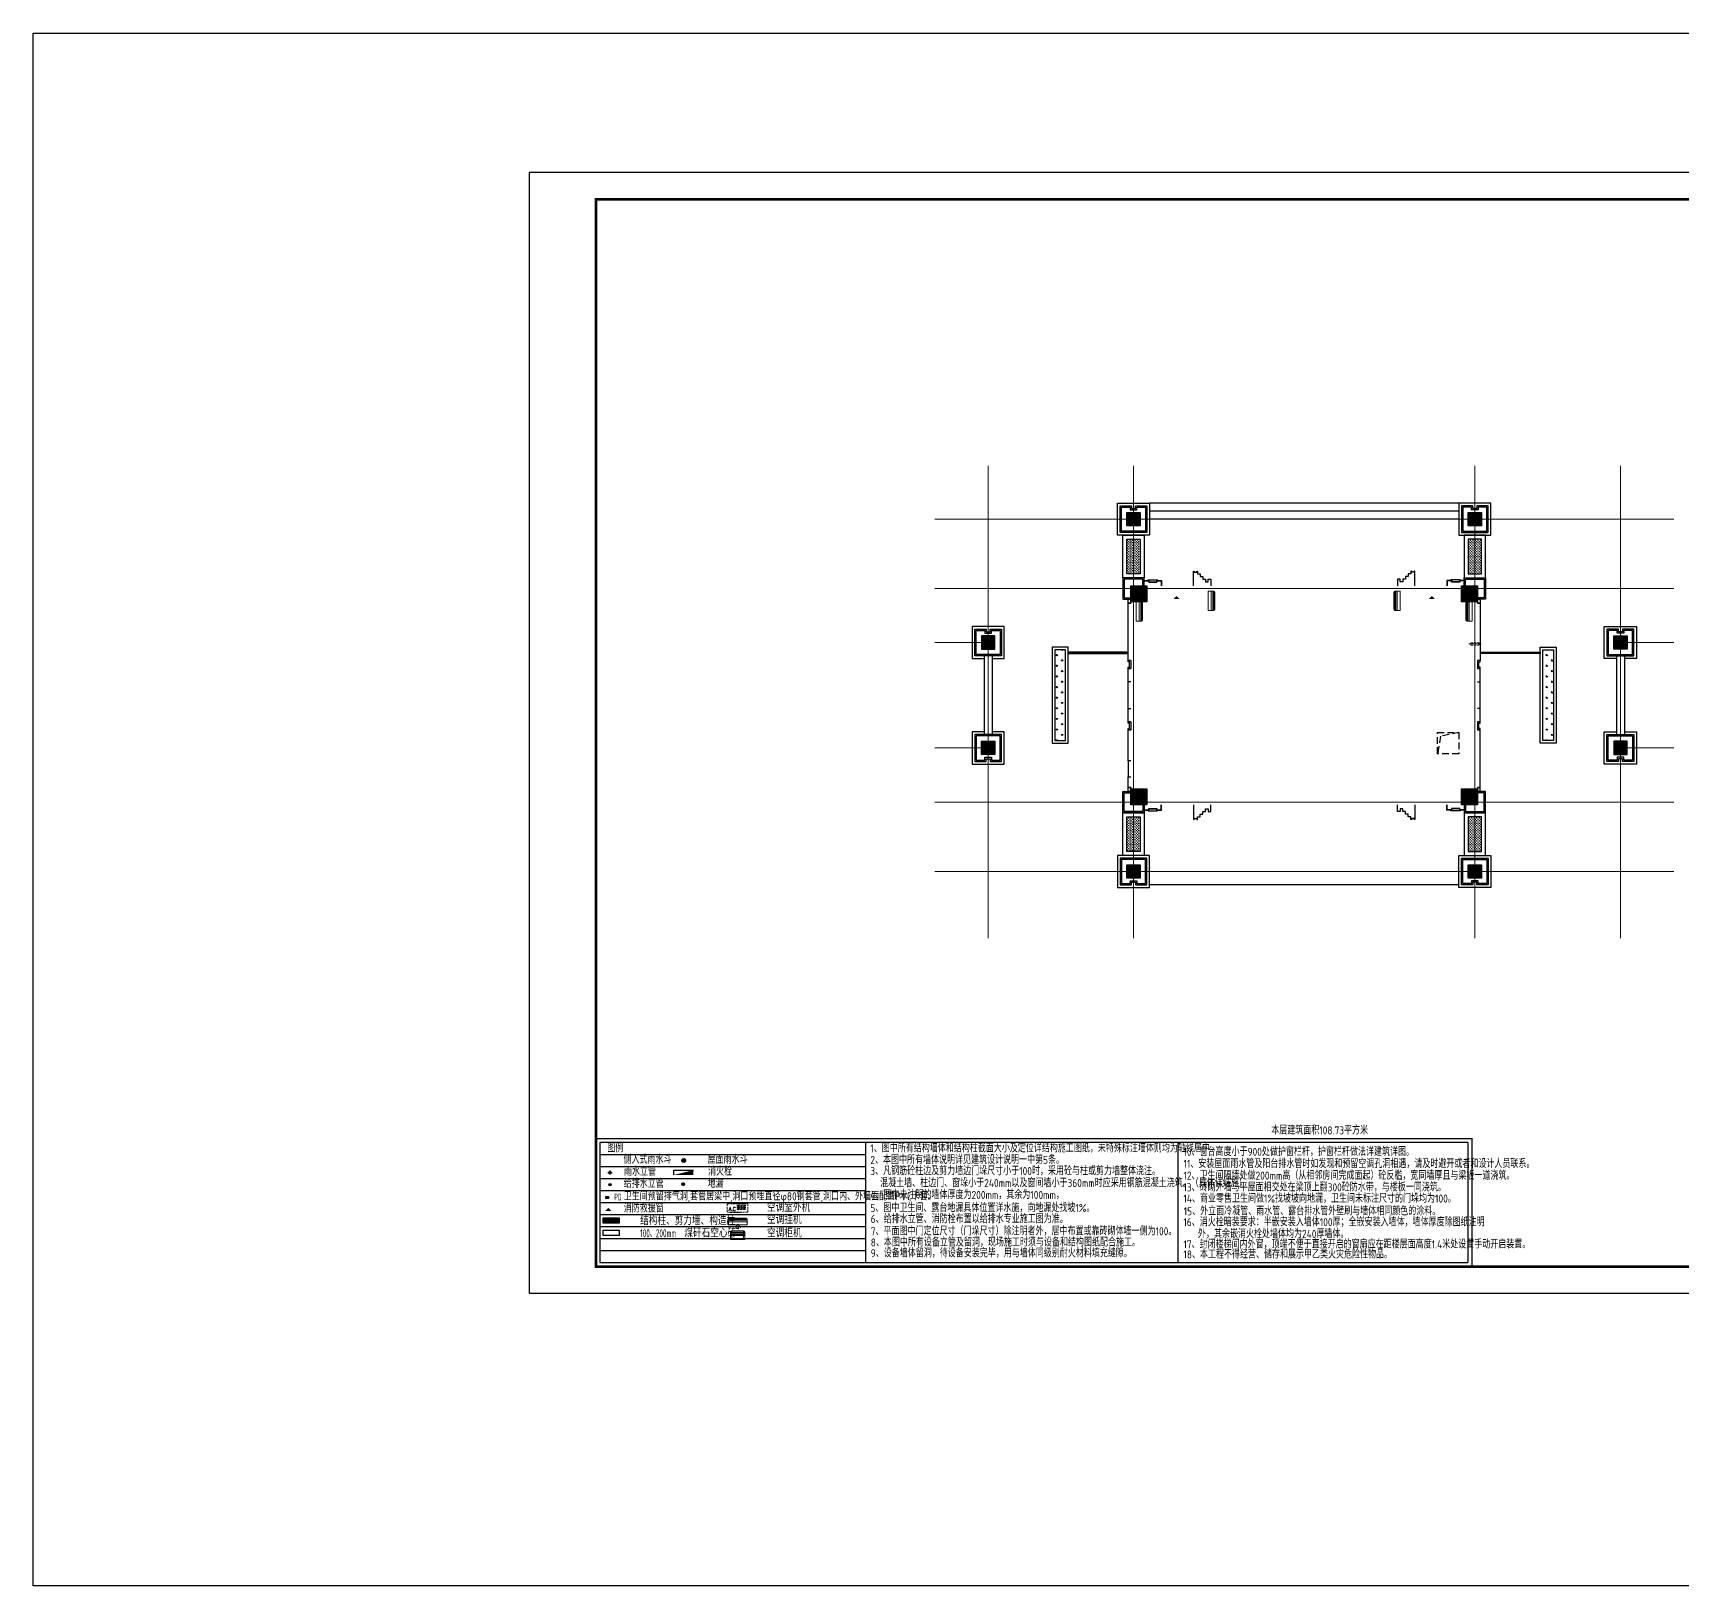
# Model space of a CAD drawing. Extents: x 1188826 to 1909461, y 608442 to 1651179.
# Drawn here: x 1625355 to 1687207, y 1118750 to 1176948 of the extents above; entities that cross this region are included whole.
import ezdxf

# ---------------------------------------------------------------- set-up
doc = ezdxf.new("R2010")
doc.units = 0
doc.header["$LTSCALE"] = 1000
doc.header["$MEASUREMENT"] = 0
for name, pattern in [('__DASH', [0.35, 0.25, -0.1]), ('ACAD_ISO10W100', [18.5, 12, -3, 0.5, -3]), ('CONTINOUS', [0]), ('DASH', [0.35, 0.25, -0.1]), ('DOTE', [2.42, 2, -0.2, 0.02, -0.2]), ('HIDDEN', [0.375, 0.25, -0.125])]:
    doc.linetypes.add(name, pattern=pattern)
for name, color, linetype in [('0-看线', 253, 'Continuous'), ('00-地漏', 43, 'Continuous'), ('__0', 7, 'Continuous'), ('A-ABOV(投影线)', 154, 'HIDDEN'), ('A-EQPM-MECH', 191, 'Continuous'), ('AE-FLDR-ROOF', 61, 'Continuous'), ('COLUMN', 9, 'Continuous'), ('PUB-HATCH', 8, 'Continuous'), ('PUB_TEXT', 4, 'Continuous'), ('Z3-建筑外边线', 157, 'Continuous'), ('一体板', 11, 'Continuous'), ('保温', 6, 'Continuous'), ('图框', 140, 'Continuous'), ('地漏', 43, 'Continuous'), ('外包石材', 30, 'Continuous'), ('房间名称', 255, 'Continuous'), ('留孔', 1, 'Continuous'), ('看线', 8, 'Continuous'), ('立面线', 40, 'Continuous'), ('立面线条', 41, 'Continuous'), ('花池', 74, 'Continuous'), ('金属', 26, 'Continuous'), ('雨水立管', 160, 'Continuous'), ('预留孔', 240, 'Continuous')]:
    doc.layers.add(name, color=color, linetype=linetype)
doc.layers.add('DIM_MODI', color=1, linetype='Continuous', plot=False)
doc.layers.add('消火栓', color=1, linetype='CONTINOUS', plot=False)
for name, color, linetype, lineweight in [('DOTE', 19, 'DOTE', 9), ('PUB_HATCH', 8, 'Continuous', 9), ('WALL', 9, 'Continuous', 40), ('平面-空调室内机', 176, 'Continuous', 9), ('平面-空调预留孔', 173, 'Continuous', 15)]:
    doc.layers.add(name, color=color, linetype=linetype, lineweight=lineweight)
doc.styles.add('_TCH_DIM', font='SIMPLEX.shx', dxfattribs={"width": 0.7, "bigfont": 'GBCBIG.shx'})
doc.styles.get("Standard").update_dxf_attribs({"font": 'gbenor.shx', "bigfont": 'gbcbig.shx'})
doc.styles.add('房间名称', font='TSSDENG', dxfattribs={"width": 0.8, "bigfont": 'HZTXT'})
pattern_1 = [(360, (1523877.63, 1041852.47), (47.625, 47.625), [23.8125, -71.4375]), (90, (1523889.537, 1041840.56), (-47.625, 47.625), [23.8125, -71.4375])]
pattern_2 = [(360, (1523877.63, 1031452.79), (47.625, 47.625), [23.8125, -71.4375]), (90, (1523889.537, 1031440.885), (-47.625, 47.625), [23.8125, -71.4375])]

# ---------------------------------------------------------------- blocks, each defined once
blk = doc.blocks.new('dongkong')
at = {"layer": '平面-空调预留孔', "linetype": 'HIDDEN', "ltscale": 0.3}
for p, q in [((-603836, 210821), (-603836, 210511)), ((-603836, 210821), (-603756, 210821)), ((-603796, 210900), (-603796, 210431)), ((-603756, 210821), (-603756, 210511))]:
    blk.add_line(p, q, dxfattribs=at)
blk.add_lwpolyline([(-603756, 210511), (-603836, 210511)], dxfattribs=at)
blk = doc.blocks.new('_FZH')
blk.add_lwpolyline([(-0.5, -0.5), (0.5, -0.5), (0.5, 0.5), (-0.5, 0.5)], close=True)
at = {"layer": 'PUB_HATCH'}
blk.add_solid([(-0.5, -0.5), (0.5, -0.5), (-0.5, 0.5), (0.5, 0.5)], dxfattribs=at)
blk = doc.blocks.new('12412341231')
at = {"layer": 'COLUMN'}
for p, xscale, yscale, zscale in [((250, 13450), -500, 500.0000000000001, 500), ((13050, 13450), -500, 500.0000000000001, 500), ((450, 10650), -600, 600, 600), ((450, 10650), -600, 600, 600), ((12850, 10650), -600, 600, 600), ((12850, 10649), -600, 600, 600), ((18500, 4875), 500, 500, 500), ((450, 3050), -600, 600, 600), ((450, 3050), -600, 600, 600), ((12850, 3050), -600, 600, 600), ((12850, 3050), -600, 600, 600), ((250, 250), -500, 500.0000000000001, 500), ((13050, 250), -500, 500.0000000000001, 500)]:
    blk.add_blockref('_FZH', p, dxfattribs=dict(at, xscale=xscale, yscale=yscale, zscale=zscale))
for p, xscale, yscale, zscale, rotation in [((-5200, 8824), 499.9999999999997, 499.9999999999997, 499.9999999999997, 179.9999999999997), ((18500, 8824), -500.0000000000009, 500.0000000000008, 500, 180), ((-5200, 4875), -500.0000000000002, 500.0000000000005, 500, 359.9999999999998)]:
    blk.add_blockref('_FZH', p, dxfattribs=dict(at, xscale=xscale, yscale=yscale, zscale=zscale, rotation=rotation))
blk = doc.blocks.new('A$C001338C2')
for p, q in [((0, 249), (0, 22)), ((22, 0), (878, 0)), ((845, 304), (55, 304)), ((109, 215), (109, 304)), ((900, 22), (900, 249))]:
    blk.add_line(p, q)
at = {"lineweight": 5}
for p, q in [((900, 215), (0, 215)), ((900, 143), (0, 143)), ((865, 279), (144, 279)), ((144, 279), (144, 266)), ((387, 279), (144, 279)), ((144, 279), (144, 253)), ((144, 266), (865, 266)), ((144, 240), (144, 253)), ((144, 253), (865, 253)), ((865, 240), (144, 240)), ((387, 240), (387, 279)), ((622, 240), (387, 240)), ((865, 279), (622, 279)), ((622, 279), (622, 240)), ((865, 253), (865, 279)), ((865, 266), (865, 240))]:
    blk.add_line(p, q, dxfattribs=at)
for points in [[(89, 226), (22, 226, -0.414214), (17, 232), (17, 243, -0.414214), (22, 249), (89, 249, -0.414214), (95, 243), (95, 232, -0.414214)], [(73, 275), (57, 275, -0.414214), (51, 281), (51, 283, -0.414214), (57, 289), (73, 289, -0.414214), (79, 283), (79, 281, -0.414214)]]:
    blk.add_lwpolyline(points, format="xyb", close=True)
for centre, radius, start, end in [((55, 249), 55, 90, 180), ((22, 22), 22, 180, 270), ((845, 249), 55, 360, 90), ((878, 22), 22, 270, 360)]:
    blk.add_arc(centre, radius, start, end)
blk = doc.blocks.new('地漏')
at = {"layer": '00-地漏', "color": 8}
for p, q in [((261881, 761590), (261803, 761667)), ((261912, 761607), (261820, 761699)), ((261929, 761636), (261846, 761715))]:
    blk.add_line(p, q, dxfattribs=at)
at = {"layer": '00-地漏'}
blk.add_ellipse((261866, 761653), major_axis=(-65, 0), ratio=1, start_param=-1.570626514069458, end_param=4.712558793110128, dxfattribs=at)
blk = doc.blocks.new('W-drain-1')
for p, q in [((-270, 30), (-210, 30)), ((-266, 45), (-214, 45)), ((-266, 15), (-214, 15)), ((-255, 56), (-255, 4)), ((-240, 60), (-240, 0)), ((-225, 56), (-225, 4))]:
    blk.add_line(p, q)
blk.add_circle((-240, 30), 30)
blk = doc.blocks.new('y')
at = {"layer": '雨水立管'}
for p, q in [((100, 0), (-100, 0)), ((0, 100), (0, -100))]:
    blk.add_line(p, q, dxfattribs=at)
for radius in [55, 29.7]:
    blk.add_circle((0, 0), radius, dxfattribs=at)
blk = doc.blocks.new('A$C346954FD')
at = {"layer": '消火栓'}
for p, q in [((650, 0), (0, 0)), ((650, 160), (650, 0))]:
    blk.add_line(p, q, dxfattribs=at)
blk.add_solid([(650, 160), (0, 0), (0, 160)], dxfattribs=at)
blk = doc.blocks.new('A$C1AAF19CD')
at = {"layer": '预留孔', "linetype": '__DASH', "ltscale": 0.2}
for p, q in [((35, -10), (235, 140)), ((235, -10), (35, 140))]:
    blk.add_line(p, q, dxfattribs=at)
blk.add_lwpolyline([(0, 65), (270, 65)], dxfattribs=at)
at = {"layer": '预留孔', "ltscale": 0.2}
blk.add_lwpolyline([(35, -10), (35, 140), (235, 140), (235, -10), (35, -10)], dxfattribs=at)
blk = doc.blocks.new('gsergvr')
at = {"layer": '平面-空调预留孔', "linetype": 'DASH', "ltscale": 0.3}
for p, q in [((34075, 17176), (34075, 17166)), ((34085, 17156), (34438, 17156)), ((34448, 17166), (34448, 17176))]:
    blk.add_line(p, q, dxfattribs=at)
blk.add_lwpolyline([(34729, 17176), (33989, 17176, -0.414214), (33969, 17196), (33969, 17466, -0.414214), (33989, 17486), (34729, 17486, -0.414214), (34749, 17466), (34749, 17196, -0.414214)], format="xyb", close=True, dxfattribs=at)
for points in [[(34679, 17515), (34260, 17515), (34260, 17500), (34679, 17500)], [(34658, 17428), (34343, 17428), (34343, 17399), (34658, 17399)], [(34658, 17362), (34343, 17362), (34343, 17333), (34658, 17333)], [(34658, 17296), (34343, 17296), (34343, 17267), (34658, 17267)]]:
    blk.add_lwpolyline(points, close=True, dxfattribs=at)
for centre, start, end in [((34085, 17166), 180, 270), ((34438, 17166), 270, 0)]:
    blk.add_arc(centre, 10, start, end, dxfattribs=at)
at = {"layer": '平面-空调预留孔', "linetype": 'DASH', "ltscale": 0.3, "style": '_TCH_DIM', "width": 0.705882}
blk.add_text('A.C', height=146.9, dxfattribs=at).set_placement((34028, 17216))
blk = doc.blocks.new('dasdasf1sa2f31as32f')
for p, q in [((-116, 586), (43, 640)), ((83, 477), (43, 640)), ((-473, 260), (-339, 504)), ((0, 0), (-473, 260)), ((-270, 524), (-428, 237)), ((72, 132), (-401, 392)), ((93, 169), (-381, 428)), ((115, 208), (-359, 468)), ((135, 245), (-339, 505)), ((-270, 524), (114, 314)), ((-23, 586), (-116, 586)), ((-23, 586), (-73, 493)), ((-31, 504), (-73, 493)), ((114, 314), (-44, 26)), ((-18, 463), (-31, 504)), ((32, 555), (-18, 463)), ((134, 244), (0, 0)), ((83, 477), (32, 555))]:
    blk.add_line(p, q)
for centre, start, end in [((-294, 479), 61.25933, 151.25933), ((89, 269), 331.25933, 61.25933)]:
    blk.add_arc(centre, 51.3, start, end)

msp = doc.modelspace()

# ---------------------------------------------------------------- hatches: boundary and pattern name
at = {"layer": 'WALL'}
for points in [[(1668221, 1155852), (1668101, 1155732), (1668341, 1155732)], [(1677789, 1155852), (1677669, 1155732), (1677909, 1155732)], [(1646918, 1132923), (1646798, 1132803), (1647038, 1132803)]]:
    msp.add_hatch(color=1, dxfattribs=at).paths.add_polyline_path(points)
at = {"layer": '保温', "linetype": 'ByBlock', "ltscale": 10}
h = msp.add_hatch(color=8, dxfattribs=at)
h.dxf.hatch_style = 1
h.paths.add_polyline_path([(1647325, 1132344), (1647325, 1132544), (1646725, 1132544), (1646725, 1132344)])
at = {"layer": '花池'}
h = msp.add_hatch(dxfattribs=at)
h.set_pattern_fill('CROSS', color=256, scale=30)
h.set_pattern_definition(pattern_2)
h.paths.add_polyline_path([(1666358, 1157979), (1666858, 1157979), (1666858, 1156679), (1666358, 1156679)])
h = msp.add_hatch(dxfattribs=at)
h.set_pattern_fill('CROSS', color=256, scale=30)
h.set_pattern_definition(pattern_2)
h.paths.add_polyline_path([(1679658, 1157979), (1679158, 1157979), (1679158, 1156679), (1679658, 1156679)])
h = msp.add_hatch(dxfattribs=at)
h.set_pattern_fill('CROSS', color=256, scale=30)
h.set_pattern_definition(pattern_1)
h.paths.add_polyline_path([(1666358, 1147579), (1666858, 1147579), (1666858, 1146279), (1666358, 1146279)])
h = msp.add_hatch(dxfattribs=at)
h.set_pattern_fill('CROSS', color=256, scale=30)
h.set_pattern_definition(pattern_1)
h.paths.add_polyline_path([(1679658, 1147579), (1679158, 1147579), (1679158, 1146279), (1679658, 1146279)])
at = {"layer": '金属'}
h = msp.add_hatch(dxfattribs=at)
h.set_pattern_fill('GRASS', color=252, scale=100)
h.set_pattern_definition([(90.000001, (195579.98, 2139633.34), (-199.559095, 199.559095), [52.91613, -346.20203]), (45, (195579.98, 2139633.34), (-199.55923, 199.55923), [52.91613, -229.30323]), (135, (195579.98, 2139633.34), (-199.55923, -199.55923), [52.91613, -229.30323])])
h.paths.add_polyline_path([(1663658, 1153829), (1663658, 1150429), (1664058, 1150429), (1664058, 1153829)])
h = msp.add_hatch(dxfattribs=at)
h.set_pattern_fill('GRASS', color=252, scale=100)
h.set_pattern_definition([(90.000001, (195579.98, 2139633.34), (-199.559095, 199.559095), [52.91613, -346.20203]), (45, (195579.98, 2139633.34), (-199.55923, 199.55923), [52.91613, -229.30323]), (135, (195579.98, 2139633.34), (-199.55923, -199.55923), [52.91613, -229.30323])])
h.paths.add_polyline_path([(1682358, 1153829), (1682358, 1150429), (1681958, 1150429), (1681958, 1153829)])

# ---------------------------------------------------------------- linework, layer by layer
at = {"layer": '0-看线'}
for points in [[(1661008, 1153603), (1661008, 1150654)], [(1661308, 1153603), (1661308, 1150654)], [(1684708, 1153603), (1684708, 1150654)], [(1685008, 1153603), (1685008, 1150654)]]:
    msp.add_lwpolyline(points, dxfattribs=at)
at = {"layer": '__0', "color": 4}
for points in [[(1646725, 1132544), (1647325, 1132544), (1647325, 1132344), (1646725, 1132344)], [(1646725, 1132082), (1647325, 1132082), (1647325, 1131882), (1646725, 1131882)]]:
    msp.add_lwpolyline(points, close=True, dxfattribs=at)
at = {"layer": 'A-ABOV(投影线)'}
msp.add_lwpolyline([(1678008, 1149929), (1678008, 1150729), (1678808, 1150729), (1678808, 1149929)], close=True, dxfattribs=at)
msp.add_lwpolyline([(1678808, 1150729), (1678116, 1150592), (1678008, 1149929)], dxfattribs=at)
at = {"layer": 'A-EQPM-MECH'}
for p, q in [((1678808, 1159329), (1667208, 1159329)), ((1678808, 1159029), (1667208, 1159029)), ((1678808, 1158729), (1667208, 1158729)), ((1678808, 1145029), (1667208, 1145029))]:
    msp.add_line(p, q, dxfattribs=at)
at = {"layer": 'DIM_MODI'}
msp.add_lwpolyline([(1625355, 1176948), (1728687, 1176948), (1728687, 1118750), (1625355, 1118750)], close=True, dxfattribs=at)
at = {"layer": 'DOTE', "linetype": 'ACAD_ISO10W100', "ltscale": 100}
for p, q in [((1661158, 1160728), (1661158, 1143029)), ((1666608, 1143029), (1666608, 1160728)), ((1679408, 1143029), (1679408, 1160728)), ((1684858, 1160728), (1684858, 1143029)), ((1659158, 1158728), (1686858, 1158728)), ((1659158, 1156128), (1686858, 1156128)), ((1659158, 1154103), (1661158, 1154103)), ((1684858, 1154103), (1686858, 1154103)), ((1659158, 1150154), (1661158, 1150154)), ((1684858, 1150154), (1686858, 1150154)), ((1659158, 1148129), (1686858, 1148129)), ((1659158, 1145529), (1686858, 1145529))]:
    msp.add_line(p, q, dxfattribs=at)
at = {"layer": 'PUB-HATCH'}
for points in [[(1666408, 1151628), (1666408, 1152629)], [(1679608, 1151628), (1679608, 1152629)], [(1666408, 1149679), (1666408, 1149079)]]:
    msp.add_lwpolyline(points, dxfattribs=at)
at = {"layer": '一体板'}
for points in [[(1666508, 1153429), (1666408, 1153429), (1666408, 1155579), (1666508, 1155579)], [(1679508, 1155579), (1679608, 1155579), (1679608, 1153429), (1679508, 1153429)], [(1666508, 1152629), (1666408, 1152629), (1666408, 1153129), (1666508, 1153129)], [(1679508, 1152629), (1679608, 1152629), (1679608, 1153129), (1679508, 1153129)], [(1666508, 1151129), (1666408, 1151129), (1666408, 1151629), (1666508, 1151629)], [(1679508, 1151129), (1679608, 1151129), (1679608, 1151629), (1679508, 1151629)], [(1666508, 1149679), (1666408, 1149679), (1666408, 1150829), (1666508, 1150829)], [(1679508, 1148679), (1679608, 1148679), (1679608, 1150829), (1679508, 1150829)], [(1666508, 1148679), (1666408, 1148679), (1666408, 1149079), (1666508, 1149079)]]:
    msp.add_lwpolyline(points, dxfattribs=at)
at = {"layer": '图框'}
msp.add_lwpolyline([(1643957, 1129719), (1703357, 1129719), (1703357, 1171719), (1643957, 1171719)], close=True, dxfattribs=at)
at = {"layer": '图框', "const_width": 100}
msp.add_lwpolyline([(1646457, 1130719), (1702357, 1130719), (1702357, 1170719), (1646457, 1170719)], close=True, dxfattribs=at)
at = {"layer": '地漏'}
for radius in [43.5, 20.1]:
    msp.add_circle((1646981, 1133794), radius, dxfattribs=at)
at = {"layer": '外包石材'}
for points in [[(1666108, 1158229), (1666108, 1159229), (1666533, 1159229), (1666533, 1159129), (1666683, 1159129), (1666683, 1159229), (1667108, 1159229), (1667108, 1158229)], [(1666158, 1158279), (1666158, 1159179), (1666483, 1159179), (1666483, 1159079), (1666733, 1159079), (1666733, 1159179), (1667058, 1159179), (1667058, 1158279)], [(1679908, 1158229), (1679908, 1159229), (1679483, 1159229), (1679483, 1159129), (1679333, 1159129), (1679333, 1159229), (1678908, 1159229), (1678908, 1158229)], [(1679858, 1158279), (1679858, 1159179), (1679533, 1159179), (1679533, 1159079), (1679283, 1159079), (1679283, 1159179), (1678958, 1159179), (1678958, 1158279)], [(1660658, 1153603), (1660658, 1154603), (1661083, 1154603), (1661083, 1154503), (1661233, 1154503), (1661233, 1154603), (1661658, 1154603), (1661658, 1153603)], [(1660708, 1153653), (1660708, 1154553), (1661033, 1154553), (1661033, 1154453), (1661283, 1154453), (1661283, 1154553), (1661608, 1154553), (1661608, 1153653)], [(1685358, 1153603), (1685358, 1154603), (1684933, 1154603), (1684933, 1154503), (1684783, 1154503), (1684783, 1154603), (1684358, 1154603), (1684358, 1153603)], [(1685308, 1153653), (1685308, 1154553), (1684983, 1154553), (1684983, 1154453), (1684733, 1154453), (1684733, 1154553), (1684408, 1154553), (1684408, 1153653)], [(1660658, 1150654), (1660658, 1149654), (1661083, 1149654), (1661083, 1149754), (1661233, 1149754), (1661233, 1149654), (1661658, 1149654), (1661658, 1150654)], [(1660708, 1150604), (1660708, 1149704), (1661033, 1149704), (1661033, 1149804), (1661283, 1149804), (1661283, 1149704), (1661608, 1149704), (1661608, 1150604)], [(1685358, 1150654), (1685358, 1149654), (1684933, 1149654), (1684933, 1149754), (1684783, 1149754), (1684783, 1149654), (1684358, 1149654), (1684358, 1150654)], [(1685308, 1150604), (1685308, 1149704), (1684983, 1149704), (1684983, 1149804), (1684733, 1149804), (1684733, 1149704), (1684408, 1149704), (1684408, 1150604)], [(1666108, 1146029), (1666108, 1145029), (1666533, 1145029), (1666533, 1145129), (1666683, 1145129), (1666683, 1145029), (1667108, 1145029), (1667108, 1146029)], [(1666158, 1145979), (1666158, 1145079), (1666483, 1145079), (1666483, 1145179), (1666733, 1145179), (1666733, 1145079), (1667058, 1145079), (1667058, 1145979)], [(1679908, 1146029), (1679908, 1145029), (1679483, 1145029), (1679483, 1145129), (1679333, 1145129), (1679333, 1145029), (1678908, 1145029), (1678908, 1146029)], [(1679858, 1145979), (1679858, 1145079), (1679533, 1145079), (1679533, 1145179), (1679283, 1145179), (1679283, 1145079), (1678958, 1145079), (1678958, 1145979)]]:
    msp.add_lwpolyline(points, close=True, dxfattribs=at)
for points in [[(1667008, 1156229), (1667008, 1156529), (1666208, 1156529), (1666208, 1155729), (1666508, 1155729)], [(1666958, 1156229), (1666958, 1156479), (1666258, 1156479), (1666258, 1155779), (1666508, 1155779)], [(1679008, 1156229), (1679008, 1156529), (1679808, 1156529), (1679808, 1155729), (1679508, 1155729)], [(1679058, 1156229), (1679058, 1156479), (1679758, 1156479), (1679758, 1155779), (1679508, 1155779)], [(1667008, 1148029), (1667008, 1147729), (1666208, 1147729), (1666208, 1148529), (1666508, 1148529)], [(1666958, 1148029), (1666958, 1147779), (1666258, 1147779), (1666258, 1148479), (1666508, 1148479)], [(1679008, 1148029), (1679008, 1147729), (1679808, 1147729), (1679808, 1148529), (1679508, 1148529)], [(1679058, 1148029), (1679058, 1147779), (1679758, 1147779), (1679758, 1148479), (1679508, 1148479)]]:
    msp.add_lwpolyline(points, dxfattribs=at)
at = {"layer": '房间名称'}
for p, q in [((1679146, 1135369), (1646607, 1135369)), ((1646607, 1135369), (1646607, 1130869)), ((1656561, 1135369), (1656561, 1130869)), ((1668270, 1135369), (1668270, 1130869)), ((1679146, 1135369), (1679146, 1130869)), ((1679146, 1135369), (1679146, 1130869)), ((1679146, 1135369), (1679146, 1131769)), ((1646607, 1134919), (1656561, 1134919)), ((1646607, 1134469), (1656561, 1134469)), ((1646607, 1134019), (1656561, 1134019)), ((1646607, 1133569), (1656561, 1133569)), ((1646607, 1133119), (1656561, 1133119)), ((1646607, 1132669), (1656561, 1132669)), ((1646607, 1132219), (1656561, 1132219)), ((1646607, 1131769), (1656561, 1131769)), ((1646607, 1131319), (1656561, 1131319)), ((1646607, 1130869), (1679146, 1130869))]:
    msp.add_line(p, q, dxfattribs=at)
at = {"layer": '看线', "const_width": 50}
msp.add_lwpolyline([(1646457, 1135519), (1679296, 1135519), (1679296, 1130719), (1646457, 1130719)], close=True, dxfattribs=at)
at = {"layer": '立面线'}
for points in [[(1667208, 1158129), (1666008, 1158129), (1666008, 1159329), (1667208, 1159329)], [(1680008, 1159329), (1678808, 1159329), (1678808, 1158129), (1680008, 1158129)], [(1667208, 1146129), (1666008, 1146129), (1666008, 1144929), (1667208, 1144929)], [(1680008, 1144929), (1678808, 1144929), (1678808, 1146129), (1680008, 1146129)]]:
    msp.add_lwpolyline(points, close=True, dxfattribs=at)
for points in [[(1661308, 1153503), (1661758, 1153503), (1661758, 1154703), (1660558, 1154703), (1660558, 1153503), (1661008, 1153503)], [(1684708, 1153503), (1684258, 1153503), (1684258, 1154703), (1685458, 1154703), (1685458, 1153503), (1685008, 1153503)], [(1661008, 1150754), (1660558, 1150754), (1660558, 1149554), (1661758, 1149554), (1661758, 1150754), (1661308, 1150754)], [(1685008, 1150754), (1685458, 1150754), (1685458, 1149554), (1684258, 1149554), (1684258, 1150754), (1684708, 1150754)]]:
    msp.add_lwpolyline(points, dxfattribs=at)
at = {"layer": '立面线条'}
for points in [[(1666408, 1155729), (1666508, 1155729), (1666508, 1155579), (1666408, 1155579)], [(1679508, 1155729), (1679608, 1155729), (1679608, 1155579), (1679508, 1155579)], [(1666508, 1153129), (1666408, 1153129), (1666408, 1153179), (1666458, 1153179), (1666458, 1153379), (1666408, 1153379), (1666408, 1153429), (1666508, 1153429)], [(1679508, 1153129), (1679608, 1153129), (1679608, 1153179), (1679558, 1153179), (1679558, 1153379), (1679608, 1153379), (1679608, 1153429), (1679508, 1153429)], [(1666508, 1150829), (1666408, 1150829), (1666408, 1150879), (1666458, 1150879), (1666458, 1151079), (1666408, 1151079), (1666408, 1151129), (1666508, 1151129)], [(1679508, 1150829), (1679608, 1150829), (1679608, 1150879), (1679558, 1150879), (1679558, 1151079), (1679608, 1151079), (1679608, 1151129), (1679508, 1151129)], [(1666408, 1148679), (1666508, 1148679), (1666508, 1148529), (1666408, 1148529)], [(1679608, 1148679), (1679508, 1148679), (1679508, 1148529), (1679608, 1148529)]]:
    msp.add_lwpolyline(points, close=True, dxfattribs=at)
at = {"layer": '花池'}
for points in [[(1666208, 1158129), (1667008, 1158129), (1667008, 1156529), (1666208, 1156529)], [(1666358, 1157979), (1666858, 1157979), (1666858, 1156679), (1666358, 1156679)], [(1679808, 1158129), (1679008, 1158129), (1679008, 1156529), (1679808, 1156529)], [(1679658, 1157979), (1679158, 1157979), (1679158, 1156679), (1679658, 1156679)], [(1666208, 1147729), (1667008, 1147729), (1667008, 1146129), (1666208, 1146129)], [(1666358, 1147579), (1666858, 1147579), (1666858, 1146279), (1666358, 1146279)], [(1679808, 1147729), (1679008, 1147729), (1679008, 1146129), (1679808, 1146129)], [(1679658, 1147579), (1679158, 1147579), (1679158, 1146279), (1679658, 1146279)]]:
    msp.add_lwpolyline(points, close=True, dxfattribs=at)
at = {"layer": '金属'}
for p, q in [((1667158, 1156429), (1667158, 1156459)), ((1667158, 1156459), (1667508, 1156459)), ((1667188, 1156379), (1667188, 1156459)), ((1667188, 1156379), (1667478, 1156379)), ((1667478, 1156459), (1667478, 1156379)), ((1667508, 1156459), (1667508, 1156429)), ((1667508, 1156429), (1667658, 1156429)), ((1667658, 1156429), (1667658, 1156229)), ((1678508, 1156429), (1678358, 1156429)), ((1678358, 1156429), (1678358, 1156229)), ((1678858, 1156459), (1678508, 1156459)), ((1678508, 1156459), (1678508, 1156429)), ((1678538, 1156459), (1678538, 1156379)), ((1678828, 1156379), (1678538, 1156379)), ((1678828, 1156379), (1678828, 1156459)), ((1678858, 1156429), (1678858, 1156459)), ((1667658, 1147829), (1667658, 1148029)), ((1678358, 1147829), (1678358, 1148029)), ((1667158, 1147829), (1667158, 1147799)), ((1667158, 1147799), (1667508, 1147799)), ((1667188, 1147879), (1667188, 1147799)), ((1667188, 1147879), (1667478, 1147879)), ((1667478, 1147799), (1667478, 1147879)), ((1667508, 1147799), (1667508, 1147829)), ((1667508, 1147829), (1667658, 1147829)), ((1678508, 1147829), (1678358, 1147829)), ((1678508, 1147799), (1678508, 1147829)), ((1678858, 1147799), (1678508, 1147799)), ((1678828, 1147879), (1678538, 1147879)), ((1678538, 1147799), (1678538, 1147879)), ((1678828, 1147879), (1678828, 1147799)), ((1678858, 1147829), (1678858, 1147799))]:
    msp.add_line(p, q, dxfattribs=at)
for points in [[(1668858, 1156229), (1668858, 1156779), (1668888, 1156779), (1668888, 1156749), (1668978, 1156749), (1668978, 1156779), (1669008, 1156779), (1669008, 1156679), (1669108, 1156679), (1669108, 1156579), (1669208, 1156579), (1669208, 1156479), (1669308, 1156479), (1669308, 1156379), (1669408, 1156379), (1669408, 1156479), (1669508, 1156479), (1669508, 1156229)], [(1677158, 1156229), (1677158, 1156779), (1677128, 1156779), (1677128, 1156749), (1677038, 1156749), (1677038, 1156779), (1677008, 1156779), (1677008, 1156679), (1676908, 1156679), (1676908, 1156579), (1676808, 1156579), (1676808, 1156479), (1676708, 1156479), (1676708, 1156379), (1676608, 1156379), (1676608, 1156479), (1676508, 1156479), (1676508, 1156229)], [(1667008, 1156429), (1667158, 1156429)], [(1667008, 1156419), (1667178, 1156419), (1667178, 1156369), (1667488, 1156369), (1667488, 1156419), (1667648, 1156419), (1667648, 1156229)], [(1679008, 1156419), (1678838, 1156419), (1678838, 1156369), (1678528, 1156369), (1678528, 1156419), (1678368, 1156419), (1678368, 1156229)], [(1679008, 1156429), (1678858, 1156429)], [(1667008, 1147839), (1667178, 1147839), (1667178, 1147889), (1667488, 1147889), (1667488, 1147839), (1667648, 1147839), (1667648, 1148029)], [(1668858, 1148029), (1668858, 1147479), (1668888, 1147479), (1668888, 1147509), (1668978, 1147509), (1668978, 1147479), (1669008, 1147479), (1669008, 1147579), (1669108, 1147579), (1669108, 1147679), (1669208, 1147679), (1669208, 1147779), (1669308, 1147779), (1669308, 1147879), (1669408, 1147879), (1669408, 1147779), (1669508, 1147779), (1669508, 1148029)], [(1677158, 1148029), (1677158, 1147479), (1677128, 1147479), (1677128, 1147509), (1677038, 1147509), (1677038, 1147479), (1677008, 1147479), (1677008, 1147579), (1676908, 1147579), (1676908, 1147679), (1676808, 1147679), (1676808, 1147779), (1676708, 1147779), (1676708, 1147879), (1676608, 1147879), (1676608, 1147779), (1676508, 1147779), (1676508, 1148029)], [(1679008, 1147839), (1678838, 1147839), (1678838, 1147889), (1678528, 1147889), (1678528, 1147839), (1678368, 1147839), (1678368, 1148029)], [(1667008, 1147829), (1667158, 1147829)], [(1679008, 1147829), (1678858, 1147829)]]:
    msp.add_lwpolyline(points, dxfattribs=at)
at = {"layer": '金属', "color": 252}
for points in [[(1663558, 1153929), (1663558, 1150329), (1664158, 1150329), (1664158, 1153929)], [(1663658, 1153829), (1663658, 1150429), (1664058, 1150429), (1664058, 1153829)], [(1682458, 1153929), (1682458, 1150329), (1681858, 1150329), (1681858, 1153929)], [(1682358, 1153829), (1682358, 1150429), (1681958, 1150429), (1681958, 1153829)]]:
    msp.add_lwpolyline(points, close=True, dxfattribs=at)
at = {"layer": '金属'}
for points in [[(1666358, 1153749), (1664158, 1153749), (1664158, 1153699), (1666358, 1153699)], [(1666348, 1153739), (1664168, 1153739), (1664168, 1153709), (1666348, 1153709)], [(1679658, 1153749), (1681858, 1153749), (1681858, 1153699), (1679658, 1153699)], [(1679668, 1153739), (1681848, 1153739), (1681848, 1153709), (1679668, 1153709)]]:
    msp.add_lwpolyline(points, close=True, dxfattribs=at)

# ---------------------------------------------------------------- block references
at = {"layer": '00-地漏', "xscale": 0.7839999991622756, "yscale": 0.7839999991622756, "zscale": 0.7839999991622756, "rotation": 270}
msp.add_blockref('地漏', (1052593, 1339114), dxfattribs=at)
at = {"layer": 'AE-FLDR-ROOF', "xscale": 2.352000000094529, "yscale": 2.352000000094529, "zscale": 2.352000000094529}
msp.add_blockref('W-drain-1', (1650311, 1134623), dxfattribs=at)
at = {"layer": 'WALL'}
msp.add_blockref('12412341231', (1666358, 1145279), dxfattribs=at)
at = {"layer": 'Z3-建筑外边线', "xscale": 1.119999999995343, "yscale": 1.119999999995343, "zscale": 1.119999999995343, "rotation": 180}
msp.add_blockref('A$C346954FD', (1650110, 1134333), dxfattribs=at)
at = {"layer": '平面-空调室内机', "ltscale": 0.3, "rotation": 89.99999999999999}
msp.add_blockref('dongkong', (1890074, 1757848), dxfattribs=at)
at = {"layer": '平面-空调预留孔'}
for p, xscale, yscale, zscale, rotation in [((1669408, 1156028), 0.8000000000465648, 0.8000000000465648, 0.8000000000465648, 270.0000002334475), ((1676608, 1156028), -0.8000000000465648, 0.8000000000465648, 0.8000000000465648, 89.99999976655249), ((1666708, 1155628), 0.8000000000465648, 0.8000000000465648, 0.8000000000465648, 270.0000002334475), ((1679308, 1155628), -0.8000000000465648, 0.8000000000465648, 0.8000000000465648, 89.99999976655249), ((1652127, 1132288), -0.8000000000465646, 0.8000000000465646, 0.8000000000465646, 359.9999997665698)]:
    msp.add_blockref('A$C001338C2', p, dxfattribs=dict(at, xscale=xscale, yscale=yscale, zscale=zscale, rotation=rotation))
msp.add_blockref('gsergvr', (1617406, 1115588), dxfattribs=at)
at = {"layer": '平面-空调预留孔', "xscale": -1, "rotation": 331.259331260931}
msp.add_blockref('dasdasf1sa2f31as32f', (1651504, 1131732), dxfattribs=at)
at = {"layer": '留孔', "xscale": 0.5, "yscale": 0.5, "zscale": 0.5}
msp.add_blockref('A$C1AAF19CD', (1646816, 1133278), dxfattribs=at)
at = {"layer": '雨水立管', "xscale": 0.7839999991622756, "yscale": 0.7839999991622756, "zscale": 0.7839999991622756, "rotation": 90}
msp.add_blockref('y', (1646981, 1134244), dxfattribs=at)

# ---------------------------------------------------------------- texts
at = {"layer": 'PUB_TEXT', "style": '房间名称'}
for s, height, width, p in [('PD', 250, 0.56, (1647147, 1133201)), ('结构柱、剪力墙、构造柱', 300, 0.8, (1648113, 1132281)), ('空调室外机', 300, 0.8, (1652870, 1132775)), ('空调挂机', 300, 0.8, (1652870, 1132324)), ('100、200mm', 300, 0.56, (1648113, 1131819)), ('煤矸石空心砖', 300, 0.8, (1649770, 1131819)), ('空调柜机', 300, 0.8, (1652870, 1131814))]:
    msp.add_text(s, height=height, dxfattribs=dict(at, width=width)).set_placement(p)
at = {"layer": '房间名称'}
for s, p in [('本层建筑面积108.73平方米', (1671772, 1135673)), ('图例', (1646880, 1135007)), ('1、图中所有结构墙体和结构柱截面大小及定位详结构施工图纸，未特殊标注墙体则均为轴线居中。', (1656744, 1135001)), ('10、窗台高度小于900处做护窗栏杆，护窗栏杆做法详建筑详图。', (1668481, 1134870)), ('侧入式雨水斗', (1647492, 1134576)), ('雨水立管', (1647509, 1134125)), ('屋面雨水斗', (1650644, 1134576)), ('消火栓', (1650660, 1134131)), ('2、本图中所有墙体说明详见建筑设计说明一中第5条。', (1656744, 1134566)), ('3、凡钢筋砼柱边及剪力墙边门垛尺寸小于100时，采用砼与柱或剪力墙整体浇注。', (1656744, 1134149)), ('11、安装屋面雨水管及阳台排水管时如发现和预留空调孔洞相遇，请及时避开或者和设计人员联系。', (1668481, 1134419)), ('给排水立管', (1647500, 1133675)), ('地漏', (1650644, 1133676)), ('混凝土墙、柱边门、窗垛小于240mm以及窗间墙小于360mm时应采用钢筋混凝土浇筑。（具体详结施）', (1657111, 1133699)), ('13、砖砌外墙与平屋面相交处在梁顶上翻300砼防水带，与楼板一同浇筑。', (1668479, 1133539)), ('12、卫生间隔墙处做200mm高（从相邻房间完成面起）砼反槛，宽同墙厚且与梁板一道浇筑。', (1668481, 1133977)), ('卫生间预留排气洞,套管居梁中,洞口预埋直径φ80钢套管,洞口内、外墙面配置PVC卡套。', (1647500, 1133201)), ('4、图中未注明的墙体厚度为200mm，其余为100mm，', (1656744, 1133254)), ('14、商业零售卫生间做1%%%找坡坡向地漏，卫生间未标注尺寸的门垛均为100。', (1668479, 1133117)), ('消防救援窗', (1647500, 1132751)), ('5、图中卫生间、露台地漏具体位置详水施，向地漏处找坡1%%%。', (1656744, 1132766)), ('6、给排水立管、消防栓布置以给排水专业施工图为准。', (1656758, 1132350)), ('16、消火栓暗装要求：半嵌安装入墙体100厚；全嵌安装入墙体，墙体厚度除图纸注明', (1668479, 1132233)), ('15、外立面冷凝管、雨水管、露台排水管外壁刷与墙体相同颜色的涂料。', (1668492, 1132643)), ('7、平面图中门定位尺寸（门垛尺寸）除注明者外，居中布置或靠砖砌体墙一侧为100。', (1656758, 1131892)), ('外，其余嵌消火栓处墙体均为240厚墙体。', (1669025, 1131793)), ('9、设备墙体留洞，待设备安装完毕，用与墙体同级别耐火材料填充缝隙。', (1656758, 1131070)), ('8、本图中所有设备立管及留洞，现场施工时须与设备和结构图纸配合施工。', (1656758, 1131474)), ('17、封闭楼梯间内外窗，顶端不便于直接开启的窗扇应在距楼层面高度1.4米处设置手动开启装置。', (1668479, 1131402)), ('18、本工程不得经营、储存和展示甲乙类火灾危险性物品。', (1668479, 1131025))]:
    msp.add_text(s, height=300, dxfattribs=at).set_placement(p)

doc.saveas('drawing.dxf')
